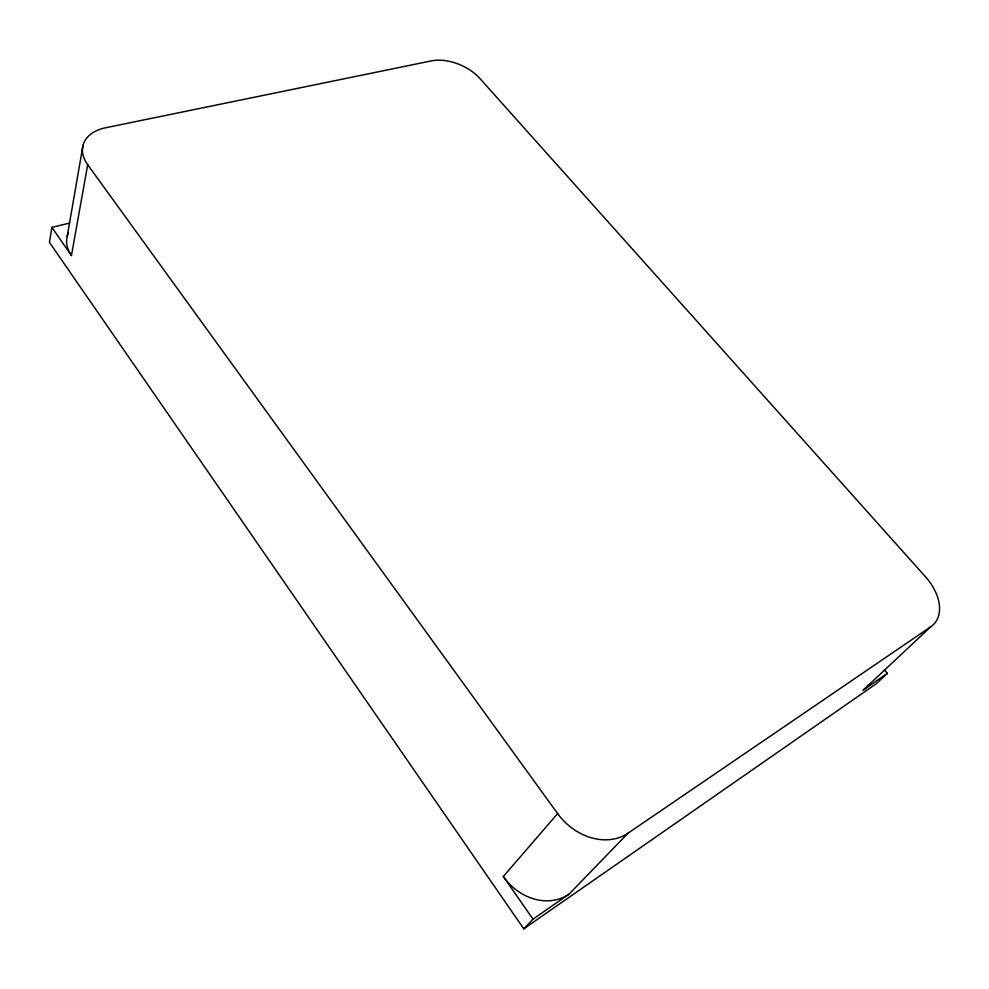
<?xml version="1.0" encoding="UTF-8"?>
<svg xmlns="http://www.w3.org/2000/svg" width="989" height="989" viewBox="0 0 989 989"><rect width="100%" height="100%" fill="white"/><g stroke="black" fill="none" stroke-linecap="round" stroke-linejoin="round"><path stroke-width="1.48" d="M69.564 223.069L51.873 227.383L49.45 242.354L523.787 928.832L876.279 683.696L887.368 673.348L884.438 669.936M67.203 236.396L83.014 145.296M51.873 227.383L71.443 255.521L87.687 164.718A44.629 28.619 14.6 0 1 105.6 127.766L431.624 60.848A36.853 21.449 23.6 0 1 479.826 78.415L925.481 576.772A45.321 29.373 42.1 0 1 930.76 626.754L863.236 690.087L887.368 673.348M523.787 928.832L532.997 919.164L503.339 876.501L557.635 813.601A54.234 43.825 46.3 0 0 628.052 833.171L930.76 626.754M532.997 919.164L569.058 894.143L628.052 833.171M87.687 164.718L557.635 813.601M868.614 684.586A42.576 29.25 43.6 0 1 863.236 690.087M569.058 894.143A50.414 42.453 49.7 0 1 503.339 876.501M71.443 255.521A41.946 28.545 13.3 0 1 68.488 232.848"/></g></svg>
